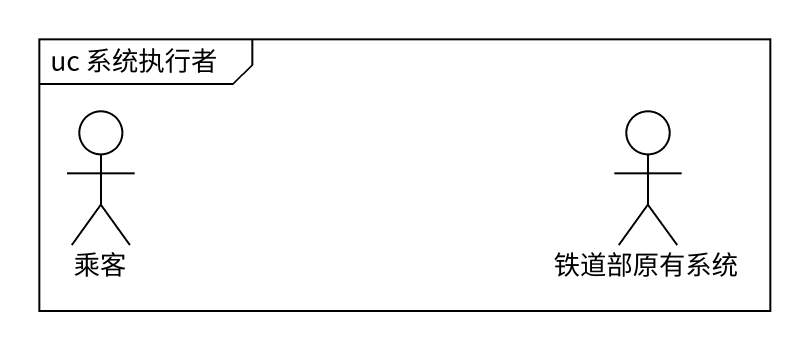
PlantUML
@startuml
mainframe uc 系统执行者
actor 乘客
actor 铁道部原有系统
@enduml
